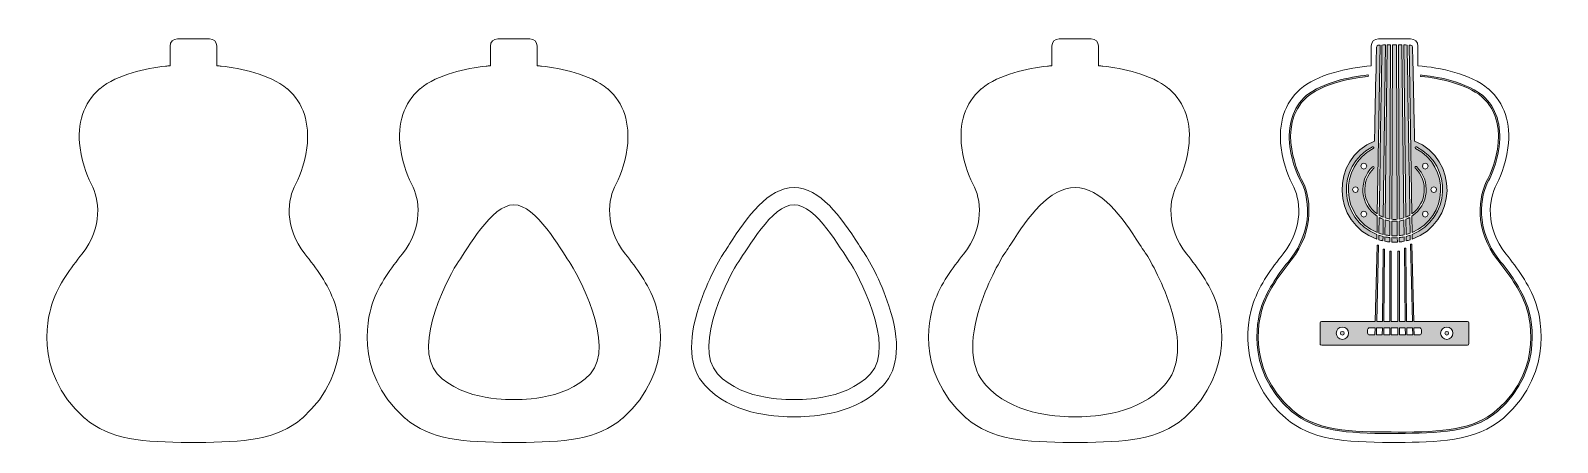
# Model space of a CAD drawing. Header units: inches. Extents: x 0 to 22.1, y -13.9 to -7.9.
import ezdxf

# ---------------------------------------------------------------- set-up
doc = ezdxf.new("R2010")
doc.units = ezdxf.units.IN
doc.header["$MEASUREMENT"] = 0
doc.layers.add('_U+0421_U+043B_U+043E_U+0439 1', color=7, linetype='Continuous')

msp = doc.modelspace()

# ---------------------------------------------------------------- hatches: boundary and pattern name
at = {"layer": '_U+0421_U+043B_U+043E_U+0439 1', "true_color": 0xffffff}
h = msp.add_hatch(color=7, dxfattribs=at)
h.dxf.hatch_style = 2
edge = h.paths.add_edge_path()
edge.add_spline(control_points=[(19.549, -11.01), (19.549, -11.01), (19.522, -12.112), (19.522, -12.112), (19.522, -12.112), (19.605, -12.112), (19.605, -12.112), (19.605, -12.112), (19.616, -11.065), (19.616, -11.065), (19.616, -11.065), (19.637, -11.066), (19.637, -11.066), (19.637, -11.066), (19.626, -12.112), (19.626, -12.112), (19.626, -12.112), (19.711, -12.112), (19.711, -12.112), (19.711, -12.112), (19.711, -11.096), (19.711, -11.096), (19.711, -11.096), (19.731, -11.096), (19.731, -11.096), (19.731, -11.096), (19.732, -12.112), (19.732, -12.112), (19.732, -12.112), (19.829, -12.112), (19.829, -12.112), (19.829, -12.112), (19.829, -11.096), (19.829, -11.096), (19.829, -11.096), (19.85, -11.096), (19.85, -11.096), (19.85, -11.096), (19.85, -12.112), (19.85, -12.112), (19.85, -12.112), (19.935, -12.112), (19.935, -12.112), (19.935, -12.112), (19.924, -11.054), (19.924, -11.054), (19.924, -11.054), (19.944, -11.054), (19.944, -11.054), (19.944, -11.054), (19.955, -12.112), (19.955, -12.112), (19.955, -12.112), (20.039, -12.112), (20.039, -12.112), (20.039, -12.112), (20.011, -10.996), (20.011, -10.996), (20.011, -10.996), (20.032, -10.996), (20.032, -10.996), (20.032, -10.996), (20.06, -12.112), (20.06, -12.112), (20.06, -12.112), (20.837, -12.112), (20.837, -12.112), (20.849, -12.112), (20.858, -12.122), (20.858, -12.134), (20.858, -12.134), (20.858, -12.434), (20.858, -12.434), (20.858, -12.446), (20.849, -12.456), (20.837, -12.456), (18.637, -12.446), (18.702, -12.477), (18.702, -12.434), (18.702, -12.434), (18.702, -12.134), (18.702, -12.134), (18.702, -12.122), (18.712, -12.112), (18.724, -12.112), (18.724, -12.112), (19.501, -12.112), (19.501, -12.112), (19.501, -12.112), (19.528, -11.009), (19.528, -11.009), (19.528, -11.009), (19.549, -11.01), (19.549, -11.01)], knot_values=[0, 0, 0, 0, 1, 1, 1, 2, 2, 2, 3, 3, 3, 4, 4, 4, 5, 5, 5, 6, 6, 6, 7, 7, 7, 8, 8, 8, 9, 9, 9, 10, 10, 10, 11, 11, 11, 12, 12, 12, 13, 13, 13, 14, 14, 14, 15, 15, 15, 16, 16, 16, 17, 17, 17, 18, 18, 18, 19, 19, 19, 20, 20, 20, 21, 21, 21, 22, 22, 22, 23, 23, 23, 24, 24, 24, 25, 25, 25, 26, 26, 26, 27, 27, 27, 28, 28, 28, 29, 29, 29, 30, 30, 30, 31, 31, 31, 31], degree=3, periodic=1)
edge = h.paths.add_edge_path()
edge.add_spline(control_points=[(20.062, -12.205), (20.062, -12.205), (20.065, -12.309), (20.065, -12.309), (20.065, -12.309), (20.14, -12.309), (20.14, -12.309), (20.156, -12.309), (20.169, -12.296), (20.169, -12.28), (20.169, -12.28), (20.169, -12.235), (20.169, -12.235), (20.169, -12.219), (20.156, -12.205), (20.14, -12.205), (20.14, -12.205), (20.062, -12.205), (20.062, -12.205)], knot_values=[0, 0, 0, 0, 1, 1, 1, 2, 2, 2, 3, 3, 3, 4, 4, 4, 5, 5, 5, 6, 6, 6, 6], degree=3, periodic=1)
h.paths.add_polyline_path([(19.956, -12.205), (19.957, -12.309), (20.044, -12.309), (20.041, -12.205)])
h.paths.add_polyline_path([(19.85, -12.205), (19.85, -12.309), (19.937, -12.309), (19.935, -12.205)])
h.paths.add_polyline_path([(19.732, -12.205), (19.732, -12.309), (19.829, -12.309), (19.829, -12.205)])
h.paths.add_polyline_path([(19.625, -12.205), (19.624, -12.309), (19.711, -12.309), (19.711, -12.205)])
h.paths.add_polyline_path([(19.519, -12.205), (19.517, -12.309), (19.603, -12.309), (19.604, -12.205)])
edge = h.paths.add_edge_path()
edge.add_spline(control_points=[(19.641, -10.952), (19.664, -10.957), (19.688, -10.96), (19.712, -10.962), (19.712, -10.962), (19.712, -10.897), (19.712, -10.897), (19.688, -10.895), (19.665, -10.892), (19.642, -10.887), (19.642, -10.887), (19.641, -10.952), (19.641, -10.952)], knot_values=[0, 0, 0, 0, 1, 1, 1, 2, 2, 2, 3, 3, 3, 4, 4, 4, 4], degree=3, periodic=1)
edge = h.paths.add_edge_path()
edge.add_spline(control_points=[(19.848, -10.87), (19.872, -10.867), (19.896, -10.863), (19.919, -10.859), (19.919, -10.859), (19.916, -10.643), (19.916, -10.643), (19.894, -10.65), (19.871, -10.655), (19.847, -10.659), (19.847, -10.659), (19.848, -10.87), (19.848, -10.87)], knot_values=[0, 0, 0, 0, 1, 1, 1, 2, 2, 2, 3, 3, 3, 4, 4, 4, 4], degree=3, periodic=1)
edge = h.paths.add_edge_path()
edge.add_spline(control_points=[(19.553, -10.931), (19.573, -10.937), (19.593, -10.942), (19.613, -10.947), (19.613, -10.947), (19.614, -10.881), (19.614, -10.881), (19.594, -10.876), (19.574, -10.87), (19.554, -10.863), (19.554, -10.863), (19.553, -10.931), (19.553, -10.931)], knot_values=[0, 0, 0, 0, 1, 1, 1, 2, 2, 2, 3, 3, 3, 4, 4, 4, 4], degree=3, periodic=1)
edge = h.paths.add_edge_path()
edge.add_spline(control_points=[(19.713, -10.659), (19.69, -10.655), (19.667, -10.65), (19.644, -10.643), (19.644, -10.643), (19.642, -10.859), (19.642, -10.859), (19.665, -10.863), (19.689, -10.867), (19.713, -10.87), (19.713, -10.87), (19.713, -10.659), (19.713, -10.659)], knot_values=[0, 0, 0, 0, 1, 1, 1, 2, 2, 2, 3, 3, 3, 4, 4, 4, 4], degree=3, periodic=1)
edge = h.paths.add_edge_path()
edge.add_spline(control_points=[(19.617, -10.633), (19.597, -10.625), (19.577, -10.616), (19.558, -10.606), (19.558, -10.606), (19.554, -10.834), (19.554, -10.834), (19.574, -10.841), (19.594, -10.847), (19.614, -10.852), (19.614, -10.852), (19.617, -10.633), (19.617, -10.633)], knot_values=[0, 0, 0, 0, 1, 1, 1, 2, 2, 2, 3, 3, 3, 4, 4, 4, 4], degree=3, periodic=1)
edge = h.paths.add_edge_path()
edge.add_spline(control_points=[(19.645, -10.614), (19.667, -10.621), (19.69, -10.627), (19.714, -10.63), (19.714, -10.63), (19.724, -8.107), (19.724, -8.107), (19.707, -8.108), (19.691, -8.108), (19.675, -8.108), (19.675, -8.108), (19.645, -10.614), (19.645, -10.614)], knot_values=[0, 0, 0, 0, 1, 1, 1, 2, 2, 2, 3, 3, 3, 4, 4, 4, 4], degree=3, periodic=1)
edge = h.paths.add_edge_path()
edge.add_spline(control_points=[(19.943, -10.604), (19.964, -10.595), (19.983, -10.585), (20.002, -10.574), (19.96, -7.907), (19.962, -8.125), (19.963, -8.111), (19.946, -8.11), (19.929, -8.11), (19.913, -8.109), (19.913, -8.109), (19.943, -10.604), (19.943, -10.604)], knot_values=[0, 0, 0, 0, 1, 1, 1, 2, 2, 2, 3, 3, 3, 4, 4, 4, 4], degree=3, periodic=1)
edge = h.paths.add_edge_path()
edge.add_spline(control_points=[(19.991, -8.113), (19.999, -8.113), (20.008, -8.114), (20.017, -8.114), (20.03, -8.115), (20.041, -8.127), (20.041, -8.142), (20.042, -8.184), (20.069, -9.447), (20.07, -9.501), (20.714, -9.766), (20.691, -10.688), (20.035, -10.921), (20.035, -10.921), (20.034, -10.853), (20.034, -10.853), (20.592, -10.633), (20.632, -9.858), (20.098, -9.584), (20.081, -9.576), (20.069, -9.601), (20.085, -9.609), (20.593, -9.869), (20.562, -10.606), (20.034, -10.823), (20.034, -10.823), (20.03, -10.589), (20.03, -10.589), (20.279, -10.427), (20.312, -10.076), (20.096, -9.871), (20.083, -9.859), (20.064, -9.879), (20.077, -9.891), (20.275, -10.079), (20.251, -10.399), (20.03, -10.556), (20.03, -10.556), (19.991, -8.113), (19.991, -8.113)], knot_values=[0, 0, 0, 0, 1, 1, 1, 2, 2, 2, 3, 3, 3, 4, 4, 4, 5, 5, 5, 6, 6, 6, 7, 7, 7, 8, 8, 8, 9, 9, 9, 10, 10, 10, 11, 11, 11, 12, 12, 12, 13, 13, 13, 13], degree=3, periodic=1)
edge = h.paths.add_edge_path()
edge.add_spline(control_points=[(19.741, -10.634), (19.754, -10.635), (19.767, -10.636), (19.78, -10.636), (19.793, -10.636), (19.806, -10.635), (19.819, -10.634), (19.819, -10.634), (19.809, -8.107), (19.809, -8.107), (19.789, -8.107), (19.77, -8.107), (19.752, -8.107), (19.752, -8.107), (19.741, -10.634), (19.741, -10.634)], knot_values=[0, 0, 0, 0, 1, 1, 1, 2, 2, 2, 3, 3, 3, 4, 4, 4, 5, 5, 5, 5], degree=3, periodic=1)
edge = h.paths.add_edge_path()
edge.add_spline(control_points=[(19.848, -10.962), (19.873, -10.96), (19.896, -10.957), (19.92, -10.952), (19.92, -10.952), (19.919, -10.887), (19.919, -10.887), (19.896, -10.892), (19.872, -10.895), (19.848, -10.897), (19.848, -10.897), (19.848, -10.962), (19.848, -10.962)], knot_values=[0, 0, 0, 0, 1, 1, 1, 2, 2, 2, 3, 3, 3, 4, 4, 4, 4], degree=3, periodic=1)
edge = h.paths.add_edge_path()
edge.add_spline(control_points=[(19.847, -10.63), (19.871, -10.627), (19.894, -10.621), (19.916, -10.614), (19.916, -10.614), (19.885, -8.108), (19.885, -8.108), (19.869, -8.108), (19.853, -8.107), (19.837, -8.107), (19.837, -8.107), (19.847, -10.63), (19.847, -10.63)], knot_values=[0, 0, 0, 0, 1, 1, 1, 2, 2, 2, 3, 3, 3, 4, 4, 4, 4], degree=3, periodic=1)
edge = h.paths.add_edge_path()
edge.add_spline(control_points=[(21.272, -13.415), (20.863, -13.765), (20.266, -13.723), (19.729, -13.736), (19.08, -13.731), (18.629, -13.706), (18.289, -13.415), (17.57, -12.781), (17.824, -11.981), (17.856, -11.892), (17.949, -11.628), (18.11, -11.413), (18.268, -11.215), (18.613, -10.782), (18.545, -10.291), (18.415, -10.067), (18.391, -10.026), (18.296, -9.825), (18.265, -9.583), (18.226, -9.273), (18.308, -9.018), (18.502, -8.844), (18.745, -8.651), (19.12, -8.575), (19.392, -8.545), (19.395, -8.544), (19.397, -8.544), (19.4, -8.544), (19.4, -8.544), (19.403, -8.564), (19.403, -8.564), (19.321, -8.579), (18.821, -8.617), (18.515, -8.86), (18.034, -9.292), (18.428, -10.049), (18.433, -10.057), (18.566, -10.286), (18.636, -10.787), (18.284, -11.228), (18.128, -11.424), (17.967, -11.638), (17.875, -11.898), (17.844, -11.986), (17.594, -12.774), (18.302, -13.399), (18.705, -13.744), (19.302, -13.702), (19.831, -13.715), (20.476, -13.71), (20.924, -13.685), (21.258, -13.399), (21.967, -12.774), (21.716, -11.986), (21.685, -11.898), (21.593, -11.638), (21.433, -11.424), (21.276, -11.228), (20.924, -10.787), (20.995, -10.286), (21.128, -10.057), (21.132, -10.049), (21.527, -9.292), (21.045, -8.859), (20.807, -8.67), (20.436, -8.595), (20.166, -8.565), (20.163, -8.565), (20.16, -8.565), (20.157, -8.564), (20.157, -8.564), (20.161, -8.544), (20.161, -8.544), (20.252, -8.559), (20.749, -8.598), (21.058, -8.843), (21.253, -9.018), (21.335, -9.273), (21.295, -9.583), (21.265, -9.825), (21.17, -10.026), (21.146, -10.067), (21.016, -10.291), (20.947, -10.782), (21.292, -11.215), (21.45, -11.413), (21.612, -11.628), (21.705, -11.892), (21.736, -11.981), (21.991, -12.781), (21.272, -13.415)], knot_values=[0, 0, 0, 0, 0.013889, 0.013889, 0.013889, 0.027778, 0.027778, 0.027778, 0.041667, 0.041667, 0.041667, 0.055556, 0.055556, 0.055556, 0.069444, 0.069444, 0.069444, 0.083333, 0.083333, 0.083333, 0.097222, 0.097222, 0.097222, 0.111111, 0.111111, 0.111111, 0.125, 0.125, 0.125, 0.138889, 0.138889, 0.138889, 0.152778, 0.152778, 0.152778, 0.166667, 0.166667, 0.166667, 0.180556, 0.180556, 0.180556, 0.194444, 0.194444, 0.194444, 0.208333, 0.208333, 0.208333, 0.222222, 0.222222, 0.222222, 0.236111, 0.236111, 0.236111, 0.25, 0.25, 0.25, 0.263889, 0.263889, 0.263889, 0.277778, 0.277778, 0.277778, 0.291667, 0.291667, 0.291667, 0.305556, 0.305556, 0.305556, 0.319444, 0.319444, 0.319444, 0.333333, 0.333333, 0.333333, 0.347222, 0.347222, 0.347222, 0.361111, 0.361111, 0.361111, 0.375, 0.375, 0.375, 0.388889, 0.388889, 0.388889, 0.402778, 0.402778, 0.402778, 0.416667, 0.416667, 0.416667, 0.416667], degree=3, periodic=0)
edge.add_line((21.272, -13.415), (21.272, -13.415))
edge = h.paths.add_edge_path()
edge.add_spline(control_points=[(20.536, -12.31), (20.571, -12.31), (20.571, -12.257), (20.536, -12.257), (20.501, -12.257), (20.501, -12.31), (20.536, -12.31)], knot_values=[0, 0, 0, 0, 0.013889, 0.013889, 0.013889, 0.027778, 0.027778, 0.027778, 0.027778], degree=3, periodic=0)
edge.add_line((20.536, -12.31), (20.536, -12.31))
edge = h.paths.add_edge_path()
edge.add_spline(control_points=[(19.025, -12.257), (18.99, -12.257), (18.989, -12.31), (19.025, -12.31), (19.06, -12.31), (19.06, -12.257), (19.025, -12.257)], knot_values=[0, 0, 0, 0, 0.013889, 0.013889, 0.013889, 0.027778, 0.027778, 0.027778, 0.027778], degree=3, periodic=0)
edge.add_line((19.025, -12.257), (19.025, -12.257))
edge = h.paths.add_edge_path()
edge.add_spline(control_points=[(19.114, -12.284), (19.114, -12.235), (19.074, -12.195), (19.025, -12.195), (18.975, -12.195), (18.936, -12.235), (18.936, -12.284), (18.936, -12.333), (18.975, -12.373), (19.025, -12.373), (19.074, -12.373), (19.114, -12.333), (19.114, -12.284)], knot_values=[0, 0, 0, 0, 0.013889, 0.013889, 0.013889, 0.027778, 0.027778, 0.027778, 0.041667, 0.041667, 0.041667, 0.055556, 0.055556, 0.055556, 0.055556], degree=3, periodic=0)
edge.add_line((19.114, -12.284), (19.114, -12.284))
edge = h.paths.add_edge_path()
edge.add_spline(control_points=[(19.421, -12.309), (19.421, -12.309), (19.496, -12.309), (19.496, -12.309), (19.496, -12.309), (19.498, -12.205), (19.498, -12.205), (19.498, -12.205), (19.421, -12.205), (19.421, -12.205), (19.405, -12.205), (19.391, -12.219), (19.391, -12.235), (19.391, -12.235), (19.391, -12.28), (19.391, -12.28), (19.391, -12.296), (19.405, -12.309), (19.421, -12.309)], knot_values=[0, 0, 0, 0, 0.013889, 0.013889, 0.013889, 0.027778, 0.027778, 0.027778, 0.041667, 0.041667, 0.041667, 0.055556, 0.055556, 0.055556, 0.069444, 0.069444, 0.069444, 0.083333, 0.083333, 0.083333, 0.083333], degree=3, periodic=0)
edge.add_line((19.421, -12.309), (19.421, -12.309))
edge = h.paths.add_edge_path()
edge.add_spline(control_points=[(20.447, -12.284), (20.447, -12.333), (20.487, -12.373), (20.536, -12.373), (20.585, -12.373), (20.625, -12.333), (20.625, -12.284), (20.625, -12.235), (20.585, -12.195), (20.536, -12.195), (20.487, -12.195), (20.447, -12.235), (20.447, -12.284)], knot_values=[0, 0, 0, 0, 0.013889, 0.013889, 0.013889, 0.027778, 0.027778, 0.027778, 0.041667, 0.041667, 0.041667, 0.055556, 0.055556, 0.055556, 0.055556], degree=3, periodic=0)
edge.add_line((20.447, -12.284), (20.447, -12.284))
edge = h.paths.add_edge_path()
edge.add_spline(control_points=[(19.741, -10.662), (19.741, -10.662), (19.74, -10.872), (19.74, -10.872), (19.77, -10.873), (19.791, -10.873), (19.82, -10.872), (19.82, -10.872), (19.819, -10.662), (19.819, -10.662), (19.807, -10.663), (19.794, -10.663), (19.78, -10.663), (19.767, -10.663), (19.754, -10.663), (19.741, -10.662)], knot_values=[0, 0, 0, 0, 0.013889, 0.013889, 0.013889, 0.027778, 0.027778, 0.027778, 0.041667, 0.041667, 0.041667, 0.055556, 0.055556, 0.055556, 0.069444, 0.069444, 0.069444, 0.069444], degree=3, periodic=0)
edge.add_line((19.741, -10.662), (19.741, -10.662))
edge = h.paths.add_edge_path()
edge.add_spline(control_points=[(19.559, -10.574), (19.577, -10.585), (19.597, -10.595), (19.617, -10.604), (19.617, -10.604), (19.648, -8.109), (19.648, -8.109), (19.63, -8.11), (19.614, -8.111), (19.598, -8.112), (19.598, -8.124), (19.601, -7.902), (19.559, -10.574)], knot_values=[0, 0, 0, 0, 0.013889, 0.013889, 0.013889, 0.027778, 0.027778, 0.027778, 0.041667, 0.041667, 0.041667, 0.055556, 0.055556, 0.055556, 0.055556], degree=3, periodic=0)
edge.add_line((19.559, -10.574), (19.559, -10.574))
edge = h.paths.add_edge_path()
edge.add_spline(control_points=[(19.49, -9.501), (19.491, -9.451), (19.518, -8.194), (19.519, -8.142), (19.52, -8.128), (19.53, -8.116), (19.544, -8.115), (19.552, -8.114), (19.561, -8.114), (19.57, -8.113), (19.57, -8.113), (19.531, -10.556), (19.531, -10.556), (19.311, -10.399), (19.286, -10.083), (19.48, -9.895), (19.493, -9.882), (19.474, -9.862), (19.46, -9.875), (19.25, -10.08), (19.283, -10.428), (19.531, -10.589), (19.531, -10.589), (19.527, -10.823), (19.527, -10.823), (19, -10.606), (18.968, -9.872), (19.473, -9.61), (19.489, -9.602), (19.477, -9.577), (19.46, -9.586), (18.929, -9.861), (18.97, -10.634), (19.526, -10.853), (19.526, -10.853), (19.525, -10.921), (19.525, -10.921), (18.869, -10.688), (18.847, -9.766), (19.49, -9.501)], knot_values=[0, 0, 0, 0, 0.013889, 0.013889, 0.013889, 0.027778, 0.027778, 0.027778, 0.041667, 0.041667, 0.041667, 0.055556, 0.055556, 0.055556, 0.069444, 0.069444, 0.069444, 0.083333, 0.083333, 0.083333, 0.097222, 0.097222, 0.097222, 0.111111, 0.111111, 0.111111, 0.125, 0.125, 0.125, 0.138889, 0.138889, 0.138889, 0.152778, 0.152778, 0.152778, 0.166667, 0.166667, 0.166667, 0.180556, 0.180556, 0.180556, 0.180556], degree=3, periodic=0)
edge.add_line((19.49, -9.501), (19.49, -9.501))
edge = h.paths.add_edge_path()
edge.add_spline(control_points=[(19.256, -10.204), (19.256, -10.149), (19.172, -10.149), (19.172, -10.204), (19.172, -10.26), (19.256, -10.26), (19.256, -10.204)], knot_values=[0, 0, 0, 0, 0.013889, 0.013889, 0.013889, 0.027778, 0.027778, 0.027778, 0.027778], degree=3, periodic=0)
edge.add_line((19.256, -10.204), (19.256, -10.204))
edge = h.paths.add_edge_path()
edge.add_spline(control_points=[(19.293, -10.559), (19.293, -10.615), (19.377, -10.615), (19.377, -10.559), (19.377, -10.504), (19.293, -10.504), (19.293, -10.559)], knot_values=[0, 0, 0, 0, 0.013889, 0.013889, 0.013889, 0.027778, 0.027778, 0.027778, 0.027778], degree=3, periodic=0)
edge.add_line((19.293, -10.559), (19.293, -10.559))
edge = h.paths.add_edge_path()
edge.add_spline(control_points=[(19.377, -9.864), (19.377, -9.809), (19.293, -9.809), (19.293, -9.864), (19.293, -9.92), (19.377, -9.92), (19.377, -9.864)], knot_values=[0, 0, 0, 0, 0.013889, 0.013889, 0.013889, 0.027778, 0.027778, 0.027778, 0.027778], degree=3, periodic=0)
edge.add_line((19.377, -9.864), (19.377, -9.864))
edge = h.paths.add_edge_path()
edge.add_spline(control_points=[(20.268, -10.559), (20.268, -10.504), (20.184, -10.504), (20.184, -10.559), (20.184, -10.615), (20.268, -10.615), (20.268, -10.559)], knot_values=[0, 0, 0, 0, 0.013889, 0.013889, 0.013889, 0.027778, 0.027778, 0.027778, 0.027778], degree=3, periodic=0)
edge.add_line((20.268, -10.559), (20.268, -10.559))
edge = h.paths.add_edge_path()
edge.add_spline(control_points=[(20.305, -10.204), (20.305, -10.26), (20.389, -10.26), (20.389, -10.204), (20.389, -10.149), (20.305, -10.149), (20.305, -10.204)], knot_values=[0, 0, 0, 0, 0.013889, 0.013889, 0.013889, 0.027778, 0.027778, 0.027778, 0.027778], degree=3, periodic=0)
edge.add_line((20.305, -10.204), (20.305, -10.204))
edge = h.paths.add_edge_path()
edge.add_spline(control_points=[(20.184, -9.864), (20.184, -9.92), (20.268, -9.92), (20.268, -9.864), (20.268, -9.809), (20.184, -9.809), (20.184, -9.864)], knot_values=[0, 0, 0, 0, 0.013889, 0.013889, 0.013889, 0.027778, 0.027778, 0.027778, 0.027778], degree=3, periodic=0)
edge.add_line((20.184, -9.864), (20.184, -9.864))
edge = h.paths.add_edge_path()
edge.add_spline(control_points=[(19.74, -10.9), (19.74, -10.9), (19.74, -10.964), (19.74, -10.964), (19.767, -10.966), (19.792, -10.966), (19.821, -10.964), (19.821, -10.964), (19.82, -10.9), (19.82, -10.9), (19.792, -10.901), (19.769, -10.901), (19.74, -10.9)], knot_values=[0, 0, 0, 0, 0.013889, 0.013889, 0.013889, 0.027778, 0.027778, 0.027778, 0.041667, 0.041667, 0.041667, 0.055556, 0.055556, 0.055556, 0.055556], degree=3, periodic=0)
edge.add_line((19.74, -10.9), (19.74, -10.9))
edge = h.paths.add_edge_path()
edge.add_spline(control_points=[(19.944, -10.633), (19.944, -10.633), (19.947, -10.852), (19.947, -10.852), (19.967, -10.847), (19.987, -10.841), (20.006, -10.834), (20.006, -10.834), (20.003, -10.606), (20.003, -10.606), (19.984, -10.616), (19.964, -10.625), (19.944, -10.633)], knot_values=[0, 0, 0, 0, 0.013889, 0.013889, 0.013889, 0.027778, 0.027778, 0.027778, 0.041667, 0.041667, 0.041667, 0.055556, 0.055556, 0.055556, 0.055556], degree=3, periodic=0)
edge.add_line((19.944, -10.633), (19.944, -10.633))
edge = h.paths.add_edge_path()
edge.add_spline(control_points=[(20.008, -10.931), (20.008, -10.931), (20.007, -10.863), (20.007, -10.863), (19.987, -10.87), (19.967, -10.876), (19.947, -10.881), (19.947, -10.881), (19.948, -10.947), (19.948, -10.947), (19.968, -10.942), (19.988, -10.937), (20.008, -10.931)], knot_values=[0, 0, 0, 0, 0.013889, 0.013889, 0.013889, 0.027778, 0.027778, 0.027778, 0.041667, 0.041667, 0.041667, 0.055556, 0.055556, 0.055556, 0.055556], degree=3, periodic=0)
edge.add_line((20.008, -10.931), (20.008, -10.931))

# ---------------------------------------------------------------- linework, layer by layer
at = {"layer": '_U+0421_U+043B_U+043E_U+0439 1', "lineweight": 0}
for points in [[(19.519, -12.205), (19.517, -12.309), (19.603, -12.309), (19.604, -12.205), (19.519, -12.205)], [(19.625, -12.205), (19.624, -12.309), (19.711, -12.309), (19.711, -12.205), (19.625, -12.205)], [(19.732, -12.205), (19.732, -12.309), (19.829, -12.309), (19.829, -12.205), (19.732, -12.205)], [(19.85, -12.205), (19.85, -12.309), (19.937, -12.309), (19.935, -12.205), (19.85, -12.205)], [(19.956, -12.205), (19.957, -12.309), (20.044, -12.309), (20.041, -12.205), (19.956, -12.205)]]:
    msp.add_lwpolyline(points, dxfattribs=at)
for points, knots in [([(19.559, -10.574), (19.577, -10.585), (19.597, -10.595), (19.617, -10.604), (19.617, -10.604), (19.648, -8.109), (19.648, -8.109), (19.63, -8.11), (19.614, -8.111), (19.598, -8.112), (19.598, -8.124), (19.601, -7.902), (19.559, -10.574)], [0, 0, 0, 0, 1, 1, 1, 2, 2, 2, 3, 3, 3, 4, 4, 4, 4]), ([(19.943, -10.604), (19.964, -10.595), (19.983, -10.585), (20.002, -10.574), (19.96, -7.907), (19.962, -8.125), (19.963, -8.111), (19.946, -8.11), (19.929, -8.11), (19.913, -8.109), (19.913, -8.109), (19.943, -10.604), (19.943, -10.604)], [0, 0, 0, 0, 1, 1, 1, 2, 2, 2, 3, 3, 3, 4, 4, 4, 4]), ([(19.49, -9.501), (19.491, -9.451), (19.518, -8.194), (19.519, -8.142), (19.52, -8.128), (19.53, -8.116), (19.544, -8.115), (19.552, -8.114), (19.561, -8.114), (19.57, -8.113), (19.57, -8.113), (19.531, -10.556), (19.531, -10.556), (19.311, -10.399), (19.286, -10.083), (19.48, -9.895), (19.493, -9.882), (19.474, -9.862), (19.46, -9.875), (19.25, -10.08), (19.283, -10.428), (19.531, -10.589), (19.531, -10.589), (19.527, -10.823), (19.527, -10.823), (19, -10.606), (18.968, -9.872), (19.473, -9.61), (19.489, -9.602), (19.477, -9.577), (19.46, -9.586), (18.929, -9.861), (18.97, -10.634), (19.526, -10.853), (19.526, -10.853), (19.525, -10.921), (19.525, -10.921), (18.869, -10.688), (18.847, -9.766), (19.49, -9.501)], [0, 0, 0, 0, 1, 1, 1, 2, 2, 2, 3, 3, 3, 4, 4, 4, 5, 5, 5, 6, 6, 6, 7, 7, 7, 8, 8, 8, 9, 9, 9, 10, 10, 10, 11, 11, 11, 12, 12, 12, 13, 13, 13, 13]), ([(19.645, -10.614), (19.667, -10.621), (19.69, -10.627), (19.714, -10.63), (19.714, -10.63), (19.724, -8.107), (19.724, -8.107), (19.707, -8.108), (19.691, -8.108), (19.675, -8.108), (19.675, -8.108), (19.645, -10.614), (19.645, -10.614)], [0, 0, 0, 0, 1, 1, 1, 2, 2, 2, 3, 3, 3, 4, 4, 4, 4]), ([(19.741, -10.634), (19.754, -10.635), (19.767, -10.636), (19.78, -10.636), (19.793, -10.636), (19.806, -10.635), (19.819, -10.634), (19.819, -10.634), (19.809, -8.107), (19.809, -8.107), (19.789, -8.107), (19.77, -8.107), (19.752, -8.107), (19.752, -8.107), (19.741, -10.634), (19.741, -10.634)], [0, 0, 0, 0, 1, 1, 1, 2, 2, 2, 3, 3, 3, 4, 4, 4, 5, 5, 5, 5]), ([(19.847, -10.63), (19.871, -10.627), (19.894, -10.621), (19.916, -10.614), (19.916, -10.614), (19.885, -8.108), (19.885, -8.108), (19.869, -8.108), (19.853, -8.107), (19.837, -8.107), (19.837, -8.107), (19.847, -10.63), (19.847, -10.63)], [0, 0, 0, 0, 1, 1, 1, 2, 2, 2, 3, 3, 3, 4, 4, 4, 4]), ([(19.991, -8.113), (19.999, -8.113), (20.008, -8.114), (20.017, -8.114), (20.03, -8.115), (20.041, -8.127), (20.041, -8.142), (20.042, -8.184), (20.069, -9.447), (20.07, -9.501), (20.714, -9.766), (20.691, -10.688), (20.035, -10.921), (20.035, -10.921), (20.034, -10.853), (20.034, -10.853), (20.592, -10.633), (20.632, -9.858), (20.098, -9.584), (20.081, -9.576), (20.069, -9.601), (20.085, -9.609), (20.593, -9.869), (20.562, -10.606), (20.034, -10.823), (20.034, -10.823), (20.03, -10.589), (20.03, -10.589), (20.279, -10.427), (20.312, -10.076), (20.096, -9.871), (20.083, -9.859), (20.064, -9.879), (20.077, -9.891), (20.275, -10.079), (20.251, -10.399), (20.03, -10.556), (20.03, -10.556), (19.991, -8.113), (19.991, -8.113)], [0, 0, 0, 0, 1, 1, 1, 2, 2, 2, 3, 3, 3, 4, 4, 4, 5, 5, 5, 6, 6, 6, 7, 7, 7, 8, 8, 8, 9, 9, 9, 10, 10, 10, 11, 11, 11, 12, 12, 12, 13, 13, 13, 13]), ([(21.272, -13.415), (20.863, -13.765), (20.266, -13.723), (19.729, -13.736), (19.08, -13.731), (18.629, -13.706), (18.289, -13.415), (17.57, -12.781), (17.824, -11.981), (17.856, -11.892), (17.949, -11.628), (18.11, -11.413), (18.268, -11.215), (18.613, -10.782), (18.545, -10.291), (18.415, -10.067), (18.391, -10.026), (18.296, -9.825), (18.265, -9.583), (18.226, -9.273), (18.308, -9.018), (18.502, -8.844), (18.745, -8.651), (19.12, -8.575), (19.392, -8.545), (19.395, -8.544), (19.397, -8.544), (19.4, -8.544), (19.4, -8.544), (19.403, -8.564), (19.403, -8.564), (19.321, -8.579), (18.821, -8.617), (18.515, -8.86), (18.034, -9.292), (18.428, -10.049), (18.433, -10.057), (18.566, -10.286), (18.636, -10.787), (18.284, -11.228), (18.128, -11.424), (17.967, -11.638), (17.875, -11.898), (17.844, -11.986), (17.594, -12.774), (18.302, -13.399), (18.705, -13.744), (19.302, -13.702), (19.831, -13.715), (20.476, -13.71), (20.924, -13.685), (21.258, -13.399), (21.967, -12.774), (21.716, -11.986), (21.685, -11.898), (21.593, -11.638), (21.433, -11.424), (21.276, -11.228), (20.924, -10.787), (20.995, -10.286), (21.128, -10.057), (21.132, -10.049), (21.527, -9.292), (21.045, -8.859), (20.807, -8.67), (20.436, -8.595), (20.166, -8.565), (20.163, -8.565), (20.16, -8.565), (20.157, -8.564), (20.157, -8.564), (20.161, -8.544), (20.161, -8.544), (20.252, -8.559), (20.749, -8.598), (21.058, -8.843), (21.253, -9.018), (21.335, -9.273), (21.295, -9.583), (21.265, -9.825), (21.17, -10.026), (21.146, -10.067), (21.016, -10.291), (20.947, -10.782), (21.292, -11.215), (21.45, -11.413), (21.612, -11.628), (21.705, -11.892), (21.736, -11.981), (21.991, -12.781), (21.272, -13.415)], [0, 0, 0, 0, 1, 1, 1, 2, 2, 2, 3, 3, 3, 4, 4, 4, 5, 5, 5, 6, 6, 6, 7, 7, 7, 8, 8, 8, 9, 9, 9, 10, 10, 10, 11, 11, 11, 12, 12, 12, 13, 13, 13, 14, 14, 14, 15, 15, 15, 16, 16, 16, 17, 17, 17, 18, 18, 18, 19, 19, 19, 20, 20, 20, 21, 21, 21, 22, 22, 22, 23, 23, 23, 24, 24, 24, 25, 25, 25, 26, 26, 26, 27, 27, 27, 28, 28, 28, 29, 29, 29, 30, 30, 30, 30]), ([(19.377, -9.864), (19.377, -9.809), (19.293, -9.809), (19.293, -9.864), (19.293, -9.92), (19.377, -9.92), (19.377, -9.864)], [0, 0, 0, 0, 1, 1, 1, 2, 2, 2, 2]), ([(20.184, -9.864), (20.184, -9.92), (20.268, -9.92), (20.268, -9.864), (20.268, -9.809), (20.184, -9.809), (20.184, -9.864)], [0, 0, 0, 0, 1, 1, 1, 2, 2, 2, 2]), ([(19.256, -10.204), (19.256, -10.149), (19.172, -10.149), (19.172, -10.204), (19.172, -10.26), (19.256, -10.26), (19.256, -10.204)], [0, 0, 0, 0, 1, 1, 1, 2, 2, 2, 2]), ([(20.305, -10.204), (20.305, -10.26), (20.389, -10.26), (20.389, -10.204), (20.389, -10.149), (20.305, -10.149), (20.305, -10.204)], [0, 0, 0, 0, 1, 1, 1, 2, 2, 2, 2]), ([(19.293, -10.559), (19.293, -10.615), (19.377, -10.615), (19.377, -10.559), (19.377, -10.504), (19.293, -10.504), (19.293, -10.559)], [0, 0, 0, 0, 1, 1, 1, 2, 2, 2, 2]), ([(19.617, -10.633), (19.597, -10.625), (19.577, -10.616), (19.558, -10.606), (19.558, -10.606), (19.554, -10.834), (19.554, -10.834), (19.574, -10.841), (19.594, -10.847), (19.614, -10.852), (19.614, -10.852), (19.617, -10.633), (19.617, -10.633)], [0, 0, 0, 0, 1, 1, 1, 2, 2, 2, 3, 3, 3, 4, 4, 4, 4]), ([(19.944, -10.633), (19.944, -10.633), (19.947, -10.852), (19.947, -10.852), (19.967, -10.847), (19.987, -10.841), (20.006, -10.834), (20.006, -10.834), (20.003, -10.606), (20.003, -10.606), (19.984, -10.616), (19.964, -10.625), (19.944, -10.633)], [0, 0, 0, 0, 1, 1, 1, 2, 2, 2, 3, 3, 3, 4, 4, 4, 4]), ([(20.268, -10.559), (20.268, -10.504), (20.184, -10.504), (20.184, -10.559), (20.184, -10.615), (20.268, -10.615), (20.268, -10.559)], [0, 0, 0, 0, 1, 1, 1, 2, 2, 2, 2]), ([(19.713, -10.659), (19.69, -10.655), (19.667, -10.65), (19.644, -10.643), (19.644, -10.643), (19.642, -10.859), (19.642, -10.859), (19.665, -10.863), (19.689, -10.867), (19.713, -10.87), (19.713, -10.87), (19.713, -10.659), (19.713, -10.659)], [0, 0, 0, 0, 1, 1, 1, 2, 2, 2, 3, 3, 3, 4, 4, 4, 4]), ([(19.741, -10.662), (19.741, -10.662), (19.74, -10.872), (19.74, -10.872), (19.77, -10.873), (19.791, -10.873), (19.82, -10.872), (19.82, -10.872), (19.819, -10.662), (19.819, -10.662), (19.807, -10.663), (19.794, -10.663), (19.78, -10.663), (19.767, -10.663), (19.754, -10.663), (19.741, -10.662)], [0, 0, 0, 0, 1, 1, 1, 2, 2, 2, 3, 3, 3, 4, 4, 4, 5, 5, 5, 5]), ([(19.848, -10.87), (19.872, -10.867), (19.896, -10.863), (19.919, -10.859), (19.919, -10.859), (19.916, -10.643), (19.916, -10.643), (19.894, -10.65), (19.871, -10.655), (19.847, -10.659), (19.847, -10.659), (19.848, -10.87), (19.848, -10.87)], [0, 0, 0, 0, 1, 1, 1, 2, 2, 2, 3, 3, 3, 4, 4, 4, 4]), ([(19.549, -11.01), (19.549, -11.01), (19.522, -12.112), (19.522, -12.112), (19.522, -12.112), (19.605, -12.112), (19.605, -12.112), (19.605, -12.112), (19.616, -11.065), (19.616, -11.065), (19.616, -11.065), (19.637, -11.066), (19.637, -11.066), (19.637, -11.066), (19.626, -12.112), (19.626, -12.112), (19.626, -12.112), (19.711, -12.112), (19.711, -12.112), (19.711, -12.112), (19.711, -11.096), (19.711, -11.096), (19.711, -11.096), (19.731, -11.096), (19.731, -11.096), (19.731, -11.096), (19.732, -12.112), (19.732, -12.112), (19.732, -12.112), (19.829, -12.112), (19.829, -12.112), (19.829, -12.112), (19.829, -11.096), (19.829, -11.096), (19.829, -11.096), (19.85, -11.096), (19.85, -11.096), (19.85, -11.096), (19.85, -12.112), (19.85, -12.112), (19.85, -12.112), (19.935, -12.112), (19.935, -12.112), (19.935, -12.112), (19.924, -11.054), (19.924, -11.054), (19.924, -11.054), (19.944, -11.054), (19.944, -11.054), (19.944, -11.054), (19.955, -12.112), (19.955, -12.112), (19.955, -12.112), (20.039, -12.112), (20.039, -12.112), (20.039, -12.112), (20.011, -10.996), (20.011, -10.996), (20.011, -10.996), (20.032, -10.996), (20.032, -10.996), (20.032, -10.996), (20.06, -12.112), (20.06, -12.112), (20.06, -12.112), (20.837, -12.112), (20.837, -12.112), (20.849, -12.112), (20.858, -12.122), (20.858, -12.134), (20.858, -12.134), (20.858, -12.434), (20.858, -12.434), (20.858, -12.446), (20.849, -12.456), (20.837, -12.456), (18.637, -12.446), (18.702, -12.477), (18.702, -12.434), (18.702, -12.434), (18.702, -12.134), (18.702, -12.134), (18.702, -12.122), (18.712, -12.112), (18.724, -12.112), (18.724, -12.112), (19.501, -12.112), (19.501, -12.112), (19.501, -12.112), (19.528, -11.009), (19.528, -11.009), (19.528, -11.009), (19.549, -11.01), (19.549, -11.01)], [0, 0, 0, 0, 1, 1, 1, 2, 2, 2, 3, 3, 3, 4, 4, 4, 5, 5, 5, 6, 6, 6, 7, 7, 7, 8, 8, 8, 9, 9, 9, 10, 10, 10, 11, 11, 11, 12, 12, 12, 13, 13, 13, 14, 14, 14, 15, 15, 15, 16, 16, 16, 17, 17, 17, 18, 18, 18, 19, 19, 19, 20, 20, 20, 21, 21, 21, 22, 22, 22, 23, 23, 23, 24, 24, 24, 25, 25, 25, 26, 26, 26, 27, 27, 27, 28, 28, 28, 29, 29, 29, 30, 30, 30, 31, 31, 31, 31]), ([(19.553, -10.931), (19.573, -10.937), (19.593, -10.942), (19.613, -10.947), (19.613, -10.947), (19.614, -10.881), (19.614, -10.881), (19.594, -10.876), (19.574, -10.87), (19.554, -10.863), (19.554, -10.863), (19.553, -10.931), (19.553, -10.931)], [0, 0, 0, 0, 1, 1, 1, 2, 2, 2, 3, 3, 3, 4, 4, 4, 4]), ([(19.641, -10.952), (19.664, -10.957), (19.688, -10.96), (19.712, -10.962), (19.712, -10.962), (19.712, -10.897), (19.712, -10.897), (19.688, -10.895), (19.665, -10.892), (19.642, -10.887), (19.642, -10.887), (19.641, -10.952), (19.641, -10.952)], [0, 0, 0, 0, 1, 1, 1, 2, 2, 2, 3, 3, 3, 4, 4, 4, 4]), ([(19.74, -10.9), (19.74, -10.9), (19.74, -10.964), (19.74, -10.964), (19.767, -10.966), (19.792, -10.966), (19.821, -10.964), (19.821, -10.964), (19.82, -10.9), (19.82, -10.9), (19.792, -10.901), (19.769, -10.901), (19.74, -10.9)], [0, 0, 0, 0, 1, 1, 1, 2, 2, 2, 3, 3, 3, 4, 4, 4, 4]), ([(19.848, -10.962), (19.873, -10.96), (19.896, -10.957), (19.92, -10.952), (19.92, -10.952), (19.919, -10.887), (19.919, -10.887), (19.896, -10.892), (19.872, -10.895), (19.848, -10.897), (19.848, -10.897), (19.848, -10.962), (19.848, -10.962)], [0, 0, 0, 0, 1, 1, 1, 2, 2, 2, 3, 3, 3, 4, 4, 4, 4]), ([(20.008, -10.931), (20.008, -10.931), (20.007, -10.863), (20.007, -10.863), (19.987, -10.87), (19.967, -10.876), (19.947, -10.881), (19.947, -10.881), (19.948, -10.947), (19.948, -10.947), (19.968, -10.942), (19.988, -10.937), (20.008, -10.931)], [0, 0, 0, 0, 1, 1, 1, 2, 2, 2, 3, 3, 3, 4, 4, 4, 4]), ([(19.114, -12.284), (19.114, -12.235), (19.074, -12.195), (19.025, -12.195), (18.975, -12.195), (18.936, -12.235), (18.936, -12.284), (18.936, -12.333), (18.975, -12.373), (19.025, -12.373), (19.074, -12.373), (19.114, -12.333), (19.114, -12.284)], [0, 0, 0, 0, 1, 1, 1, 2, 2, 2, 3, 3, 3, 4, 4, 4, 4]), ([(19.025, -12.257), (18.99, -12.257), (18.989, -12.31), (19.025, -12.31), (19.06, -12.31), (19.06, -12.257), (19.025, -12.257)], [0, 0, 0, 0, 1, 1, 1, 2, 2, 2, 2]), ([(19.421, -12.309), (19.421, -12.309), (19.496, -12.309), (19.496, -12.309), (19.496, -12.309), (19.498, -12.205), (19.498, -12.205), (19.498, -12.205), (19.421, -12.205), (19.421, -12.205), (19.405, -12.205), (19.391, -12.219), (19.391, -12.235), (19.391, -12.235), (19.391, -12.28), (19.391, -12.28), (19.391, -12.296), (19.405, -12.309), (19.421, -12.309)], [0, 0, 0, 0, 1, 1, 1, 2, 2, 2, 3, 3, 3, 4, 4, 4, 5, 5, 5, 6, 6, 6, 6]), ([(20.062, -12.205), (20.062, -12.205), (20.065, -12.309), (20.065, -12.309), (20.065, -12.309), (20.14, -12.309), (20.14, -12.309), (20.156, -12.309), (20.169, -12.296), (20.169, -12.28), (20.169, -12.28), (20.169, -12.235), (20.169, -12.235), (20.169, -12.219), (20.156, -12.205), (20.14, -12.205), (20.14, -12.205), (20.062, -12.205), (20.062, -12.205)], [0, 0, 0, 0, 1, 1, 1, 2, 2, 2, 3, 3, 3, 4, 4, 4, 5, 5, 5, 6, 6, 6, 6]), ([(20.447, -12.284), (20.447, -12.333), (20.487, -12.373), (20.536, -12.373), (20.585, -12.373), (20.625, -12.333), (20.625, -12.284), (20.625, -12.235), (20.585, -12.195), (20.536, -12.195), (20.487, -12.195), (20.447, -12.235), (20.447, -12.284)], [0, 0, 0, 0, 1, 1, 1, 2, 2, 2, 3, 3, 3, 4, 4, 4, 4]), ([(20.536, -12.31), (20.571, -12.31), (20.571, -12.257), (20.536, -12.257), (20.501, -12.257), (20.501, -12.31), (20.536, -12.31)], [0, 0, 0, 0, 1, 1, 1, 2, 2, 2, 2])]:
    msp.add_open_spline(points, degree=3, knots=knots, dxfattribs=at)
at = {"layer": '_U+0421_U+043B_U+043E_U+0439 1', "color": 1, "lineweight": 9, "true_color": 0xff0000}
for points, knots in [([(4.436, -11.849), (4.337, -11.566), (4.168, -11.341), (4.003, -11.135), (3.698, -10.752), (3.755, -10.326), (3.867, -10.132), (3.9, -10.076), (4, -9.858), (4.033, -9.599), (4.078, -9.246), (3.982, -8.951), (3.755, -8.748), (3.753, -8.746), (3.751, -8.744), (3.749, -8.743), (3.482, -8.531), (3.082, -8.449), (2.793, -8.417), (2.772, -8.415), (2.751, -8.414), (2.729, -8.413), (2.729, -8.413), (2.729, -8.128), (2.729, -8.128), (2.729, -8.069), (2.682, -8.022), (2.623, -8.022), (2.623, -8.022), (2.158, -8.022), (2.158, -8.022), (2.099, -8.022), (2.052, -8.069), (2.052, -8.128), (2.052, -8.128), (2.052, -8.413), (2.052, -8.413), (2.031, -8.414), (2.01, -8.415), (1.988, -8.417), (1.699, -8.449), (1.299, -8.531), (1.033, -8.743), (1.03, -8.744), (1.028, -8.746), (1.026, -8.748), (0.8, -8.951), (0.703, -9.246), (0.748, -9.599), (0.781, -9.858), (0.881, -10.076), (0.914, -10.132), (1.026, -10.326), (1.083, -10.752), (0.778, -11.135), (0.613, -11.341), (0.444, -11.566), (0.345, -11.849), (0.311, -11.946), (0.032, -12.822), (0.814, -13.511), (0.815, -13.512), (0.815, -13.512), (0.816, -13.513), (1.188, -13.832), (1.661, -13.859), (2.339, -13.865), (2.339, -13.865), (2.391, -13.865), (2.391, -13.865), (2.391, -13.865), (2.443, -13.865), (2.443, -13.865), (3.121, -13.859), (3.593, -13.832), (3.966, -13.513), (3.966, -13.512), (3.967, -13.512), (3.967, -13.511), (4.75, -12.822), (4.471, -11.946), (4.436, -11.849)], [0, 0, 0, 0, 1, 1, 1, 2, 2, 2, 3, 3, 3, 4, 4, 4, 5, 5, 5, 6, 6, 6, 7, 7, 7, 8, 8, 8, 9, 9, 9, 10, 10, 10, 11, 11, 11, 12, 12, 12, 13, 13, 13, 14, 14, 14, 15, 15, 15, 16, 16, 16, 17, 17, 17, 18, 18, 18, 19, 19, 19, 20, 20, 20, 21, 21, 21, 22, 22, 22, 23, 23, 23, 24, 24, 24, 25, 25, 25, 26, 26, 26, 27, 27, 27, 27]), ([(9.075, -11.849), (8.975, -11.566), (8.806, -11.341), (8.642, -11.135), (8.336, -10.752), (8.393, -10.326), (8.506, -10.132), (8.538, -10.076), (8.639, -9.858), (8.671, -9.599), (8.716, -9.246), (8.62, -8.951), (8.393, -8.748), (8.391, -8.746), (8.389, -8.744), (8.387, -8.743), (8.12, -8.531), (7.72, -8.449), (7.432, -8.417), (7.41, -8.415), (7.389, -8.414), (7.368, -8.413), (7.368, -8.413), (7.368, -8.128), (7.368, -8.128), (7.368, -8.069), (7.32, -8.022), (7.262, -8.022), (7.262, -8.022), (6.796, -8.022), (6.796, -8.022), (6.738, -8.022), (6.69, -8.069), (6.69, -8.128), (6.69, -8.128), (6.69, -8.413), (6.69, -8.413), (6.669, -8.414), (6.648, -8.415), (6.627, -8.417), (6.338, -8.449), (5.937, -8.531), (5.671, -8.743), (5.669, -8.744), (5.667, -8.746), (5.665, -8.748), (5.438, -8.951), (5.342, -9.246), (5.386, -9.599), (5.419, -9.858), (5.52, -10.076), (5.552, -10.132), (5.665, -10.326), (5.721, -10.752), (5.416, -11.135), (5.252, -11.341), (5.083, -11.566), (4.983, -11.849), (4.949, -11.946), (4.67, -12.822), (5.452, -13.511), (5.453, -13.512), (5.453, -13.512), (5.454, -13.513), (5.827, -13.832), (6.299, -13.859), (6.978, -13.865), (6.978, -13.865), (7.029, -13.865), (7.029, -13.865), (7.029, -13.865), (7.081, -13.865), (7.081, -13.865), (7.759, -13.859), (8.231, -13.832), (8.604, -13.513), (8.605, -13.512), (8.605, -13.512), (8.606, -13.511), (9.388, -12.822), (9.109, -11.946), (9.075, -11.849)], [0, 0, 0, 0, 1, 1, 1, 2, 2, 2, 3, 3, 3, 4, 4, 4, 5, 5, 5, 6, 6, 6, 7, 7, 7, 8, 8, 8, 9, 9, 9, 10, 10, 10, 11, 11, 11, 12, 12, 12, 13, 13, 13, 14, 14, 14, 15, 15, 15, 16, 16, 16, 17, 17, 17, 18, 18, 18, 19, 19, 19, 20, 20, 20, 21, 21, 21, 22, 22, 22, 23, 23, 23, 24, 24, 24, 25, 25, 25, 26, 26, 26, 27, 27, 27, 27]), ([(17.202, -11.849), (17.103, -11.566), (16.934, -11.341), (16.769, -11.135), (16.464, -10.752), (16.521, -10.326), (16.633, -10.132), (16.666, -10.076), (16.766, -9.858), (16.799, -9.599), (16.844, -9.246), (16.747, -8.951), (16.521, -8.748), (16.519, -8.746), (16.517, -8.744), (16.514, -8.743), (16.248, -8.531), (15.848, -8.449), (15.559, -8.417), (15.538, -8.415), (15.516, -8.414), (15.495, -8.413), (15.495, -8.413), (15.495, -8.128), (15.495, -8.128), (15.495, -8.069), (15.448, -8.022), (15.389, -8.022), (15.389, -8.022), (14.924, -8.022), (14.924, -8.022), (14.865, -8.022), (14.818, -8.069), (14.818, -8.128), (14.818, -8.128), (14.818, -8.413), (14.818, -8.413), (14.797, -8.414), (14.775, -8.415), (14.754, -8.417), (14.465, -8.449), (14.065, -8.531), (13.798, -8.743), (13.796, -8.744), (13.794, -8.746), (13.792, -8.748), (13.565, -8.951), (13.469, -9.246), (13.514, -9.599), (13.547, -9.858), (13.647, -10.076), (13.68, -10.132), (13.792, -10.326), (13.849, -10.752), (13.544, -11.135), (13.379, -11.341), (13.21, -11.566), (13.111, -11.849), (13.076, -11.946), (12.797, -12.822), (13.58, -13.511), (13.58, -13.512), (13.581, -13.512), (13.581, -13.513), (13.954, -13.832), (14.426, -13.859), (15.105, -13.865), (15.105, -13.865), (15.156, -13.865), (15.156, -13.865), (15.156, -13.865), (15.209, -13.865), (15.209, -13.865), (15.886, -13.859), (16.359, -13.832), (16.731, -13.513), (16.732, -13.512), (16.733, -13.512), (16.733, -13.511), (17.515, -12.822), (17.236, -11.946), (17.202, -11.849)], [0, 0, 0, 0, 1, 1, 1, 2, 2, 2, 3, 3, 3, 4, 4, 4, 5, 5, 5, 6, 6, 6, 7, 7, 7, 8, 8, 8, 9, 9, 9, 10, 10, 10, 11, 11, 11, 12, 12, 12, 13, 13, 13, 14, 14, 14, 15, 15, 15, 16, 16, 16, 17, 17, 17, 18, 18, 18, 19, 19, 19, 20, 20, 20, 21, 21, 21, 22, 22, 22, 23, 23, 23, 24, 24, 24, 25, 25, 25, 26, 26, 26, 27, 27, 27, 27]), ([(21.826, -11.849), (21.726, -11.566), (21.557, -11.341), (21.393, -11.135), (21.088, -10.752), (21.145, -10.326), (21.257, -10.132), (21.29, -10.076), (21.39, -9.858), (21.423, -9.599), (21.468, -9.246), (21.371, -8.951), (21.145, -8.748), (21.143, -8.746), (21.141, -8.744), (21.138, -8.743), (20.876, -8.534), (20.447, -8.434), (20.119, -8.413), (20.119, -8.413), (20.119, -8.128), (20.119, -8.128), (20.119, -8.069), (20.072, -8.022), (20.013, -8.022), (20.013, -8.022), (19.547, -8.022), (19.547, -8.022), (19.489, -8.022), (19.442, -8.069), (19.442, -8.128), (19.442, -8.128), (19.442, -8.413), (19.442, -8.413), (19.115, -8.434), (18.642, -8.546), (18.416, -8.748), (18.189, -8.951), (18.093, -9.246), (18.138, -9.599), (18.171, -9.858), (18.271, -10.076), (18.304, -10.132), (18.416, -10.326), (18.473, -10.752), (18.168, -11.135), (18.003, -11.341), (17.834, -11.566), (17.735, -11.849), (17.546, -12.384), (17.691, -13.079), (18.205, -13.513), (18.578, -13.832), (19.05, -13.859), (19.729, -13.865), (19.731, -13.865), (19.84, -13.865), (19.833, -13.865), (20.362, -13.86), (20.966, -13.86), (21.357, -13.511), (22.139, -12.822), (21.86, -11.946), (21.826, -11.849)], [0, 0, 0, 0, 1, 1, 1, 2, 2, 2, 3, 3, 3, 4, 4, 4, 5, 5, 5, 6, 6, 6, 7, 7, 7, 8, 8, 8, 9, 9, 9, 10, 10, 10, 11, 11, 11, 12, 12, 12, 13, 13, 13, 14, 14, 14, 15, 15, 15, 16, 16, 16, 17, 17, 17, 18, 18, 18, 19, 19, 19, 20, 20, 20, 21, 21, 21, 21]), ([(12.46, -11.887), (12.34, -11.519), (12.154, -11.191), (12.087, -11.098), (12.072, -11.076), (12.048, -11.039), (12.02, -10.996), (11.764, -10.598), (11.46, -10.174), (11.086, -10.174), (10.712, -10.174), (10.408, -10.598), (10.152, -10.996), (10.124, -11.039), (10.1, -11.076), (10.085, -11.098), (10.018, -11.191), (9.832, -11.519), (9.712, -11.887), (9.542, -12.405), (9.57, -12.792), (9.793, -13.037), (10.166, -13.449), (10.789, -13.493), (11.039, -13.493), (11.06, -13.493), (11.076, -13.493), (11.086, -13.492), (11.096, -13.493), (11.112, -13.493), (11.133, -13.493), (11.383, -13.493), (12.005, -13.449), (12.379, -13.037), (12.602, -12.792), (12.629, -12.405), (12.46, -11.887)], [0, 0, 0, 0, 1, 1, 1, 2, 2, 2, 3, 3, 3, 4, 4, 4, 5, 5, 5, 6, 6, 6, 7, 7, 7, 8, 8, 8, 9, 9, 9, 10, 10, 10, 11, 11, 11, 12, 12, 12, 12]), ([(16.45, -13.037), (16.076, -13.449), (15.454, -13.493), (15.204, -13.493), (15.182, -13.493), (15.166, -13.493), (15.156, -13.492), (15.146, -13.493), (15.13, -13.493), (15.109, -13.493), (14.859, -13.493), (14.237, -13.449), (13.863, -13.037), (13.64, -12.792), (13.613, -12.405), (13.782, -11.887), (13.902, -11.519), (14.089, -11.191), (14.155, -11.098), (14.171, -11.076), (14.195, -11.039), (14.223, -10.996), (14.478, -10.598), (14.783, -10.174), (15.156, -10.174), (15.53, -10.174), (15.834, -10.598), (16.09, -10.996), (16.118, -11.039), (16.142, -11.076), (16.158, -11.098), (16.224, -11.191), (16.411, -11.519), (16.531, -11.887), (16.7, -12.405), (16.673, -12.792), (16.45, -13.037)], [0, 0, 0, 0, 1, 1, 1, 2, 2, 2, 3, 3, 3, 4, 4, 4, 5, 5, 5, 6, 6, 6, 7, 7, 7, 8, 8, 8, 9, 9, 9, 10, 10, 10, 11, 11, 11, 12, 12, 12, 12]), ([(8.138, -12.87), (7.766, -13.28), (7.029, -13.243), (7.029, -13.243), (7.029, -13.243), (6.292, -13.28), (5.92, -12.87), (5.547, -12.46), (6.112, -11.408), (6.23, -11.243), (6.348, -11.077), (6.708, -10.423), (7.029, -10.423), (7.35, -10.423), (7.71, -11.077), (7.828, -11.243), (7.946, -11.408), (8.51, -12.46), (8.138, -12.87)], [0, 0, 0, 0, 1, 1, 1, 2, 2, 2, 3, 3, 3, 4, 4, 4, 5, 5, 5, 6, 6, 6, 6]), ([(12.195, -12.87), (11.822, -13.28), (11.086, -13.243), (11.086, -13.243), (11.086, -13.243), (10.349, -13.28), (9.977, -12.87), (9.604, -12.46), (10.169, -11.408), (10.287, -11.243), (10.405, -11.077), (10.765, -10.423), (11.086, -10.423), (11.407, -10.423), (11.767, -11.077), (11.885, -11.243), (12.002, -11.408), (12.567, -12.46), (12.195, -12.87)], [0, 0, 0, 0, 1, 1, 1, 2, 2, 2, 3, 3, 3, 4, 4, 4, 5, 5, 5, 6, 6, 6, 6])]:
    msp.add_open_spline(points, degree=3, knots=knots, dxfattribs=at)

doc.saveas('drawing.dxf')
